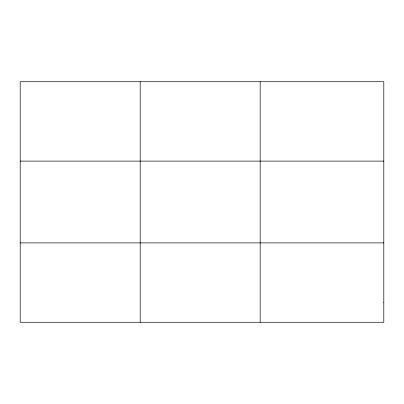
<?xml version="1.0" encoding="UTF-8"?>
<svg xmlns="http://www.w3.org/2000/svg" width="404" height="404" viewBox="0 0 404 404"><rect width="100%" height="100%" fill="white"/><g stroke="black" fill="none" stroke-linecap="round" stroke-linejoin="round"><path stroke-width="0.61" d="M140.188 322.276L140.188 81.724M260.176 322.276L260.176 81.724M20.2 161.105L383.8 161.105M20.2 242.895L383.8 242.895M383.8 302.429L383.8 322.276L20.2 322.276L20.2 81.724L383.8 81.724L383.8 302.429"/></g></svg>
